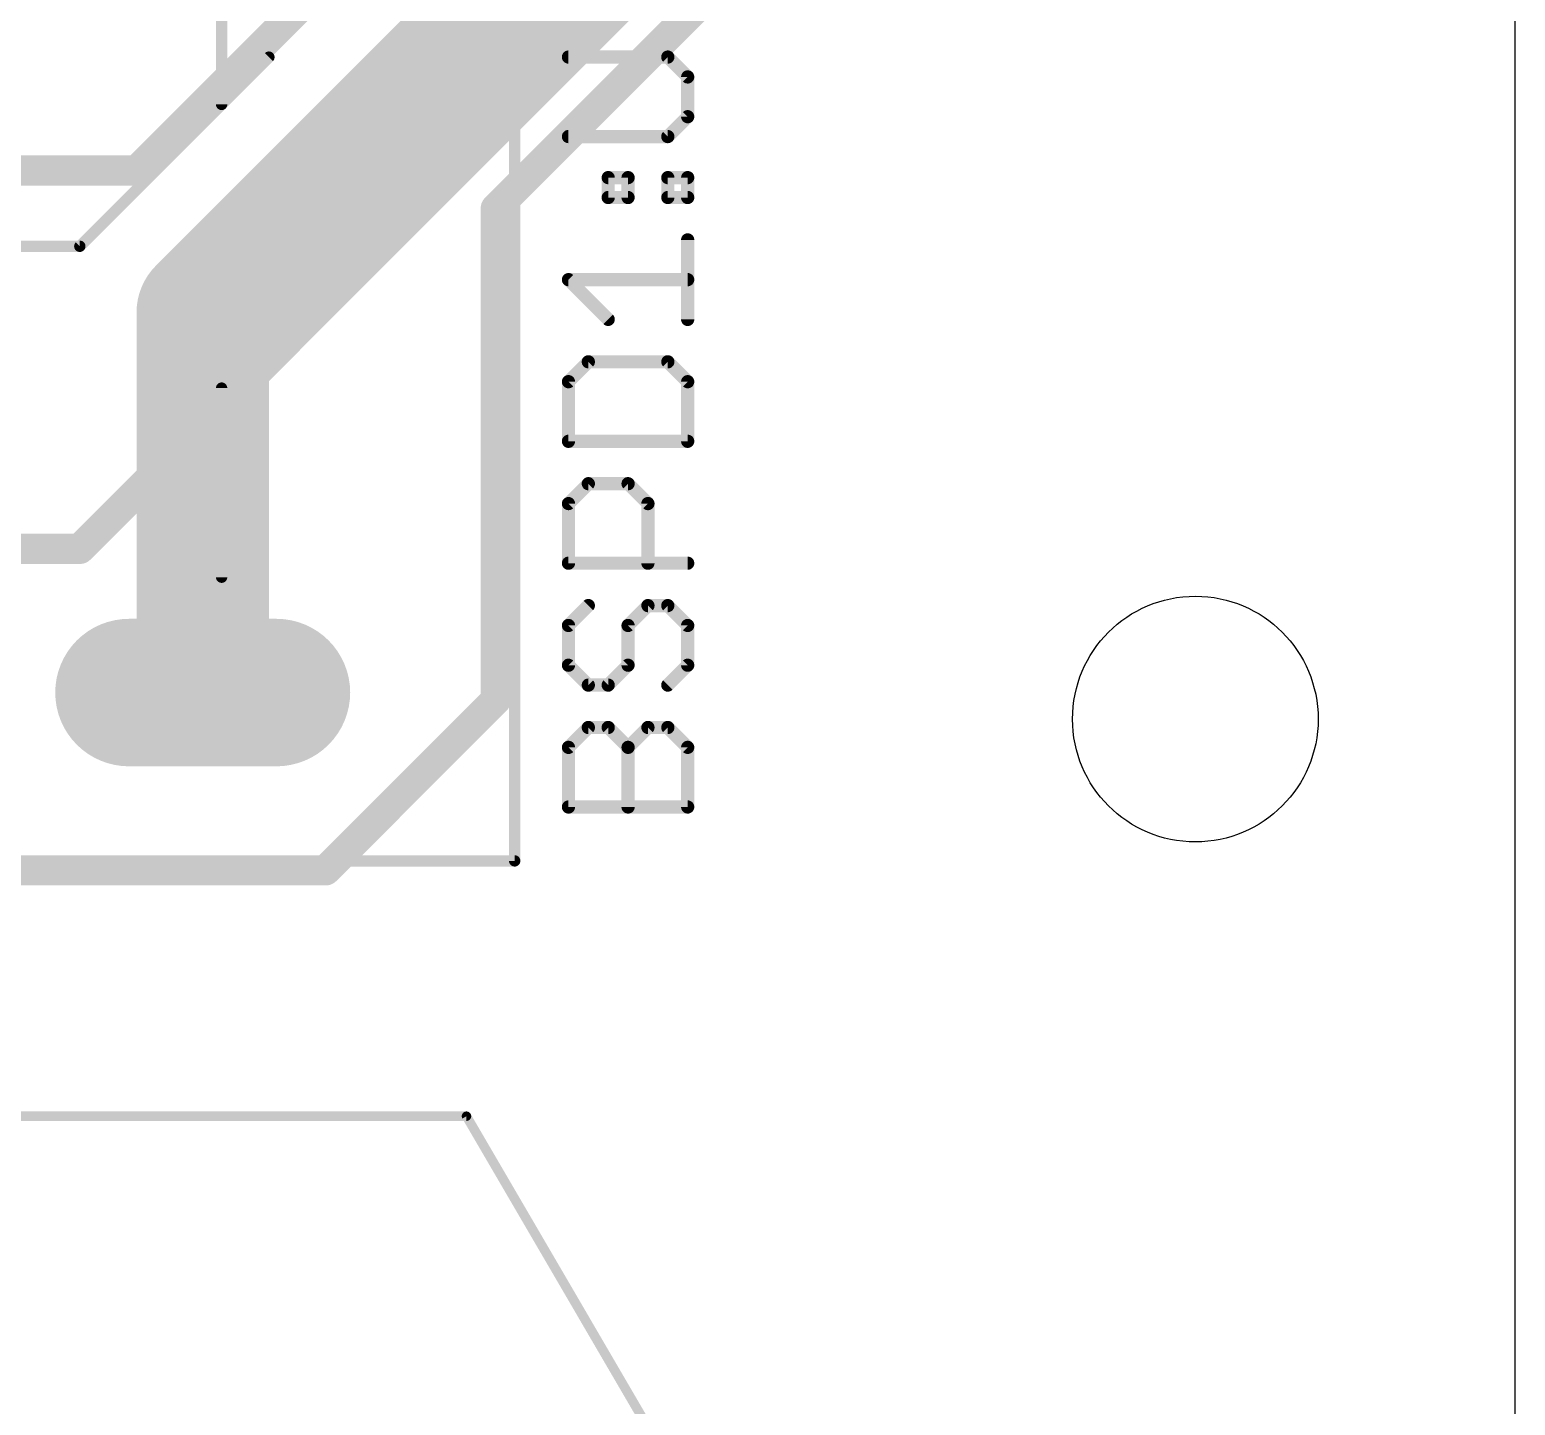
# Model space of a CAD drawing. Extents: x 0 to 107, y 0 to 139.
# Drawn here: x 87.21 to 107.17, y 30.15 to 48.63 of the extents above; entities that cross this region are included whole.
import ezdxf

# ---------------------------------------------------------------- set-up
doc = ezdxf.new("R2010")
doc.units = 0
for name, color, linetype in [('1', 14, 'CONTINUOUS'), ('16', 174, 'CONTINUOUS'), ('17', 94, 'CONTINUOUS'), ('20', 178, 'CONTINUOUS'), ('21', 250, 'CONTINUOUS'), ('22', 250, 'CONTINUOUS'), ('25', 250, 'CONTINUOUS')]:
    doc.layers.add(name, color=color, linetype=linetype)

# ---------------------------------------------------------------- blocks, each defined once
blk = doc.blocks.new('LONGP100')
at = {"const_width": 1}
blk.add_lwpolyline([(-0.5, 0), (0.5, 0)], dxfattribs=at)
at = {"const_width": 0.5}
for points in [[(-0.5, 0.25, 1), (-0.5, -0.25)], [(0.5, -0.25, 1), (0.5, 0.25)]]:
    blk.add_lwpolyline(points, format="xyb", dxfattribs=at)

msp = doc.modelspace()

# ---------------------------------------------------------------- linework, layer by layer
at = {"layer": '1', "const_width": 0.4064}
for points in [[(87.884, 41.656), (104.14, 57.912)], [(87.884, 41.656), (83.82, 41.656)]]:
    msp.add_lwpolyline(points, dxfattribs=at)
at = {"layer": '1', "const_width": 0.2032}
for points in [[(87.8122, 41.7278, 1), (87.9558, 41.5842)], [(87.884, 41.5544, 1), (87.884, 41.7576)]]:
    msp.add_lwpolyline(points, format="xyb", dxfattribs=at)
at = {"layer": '16'}
for points, const_width in [([(103.632, 58.928), (89.535, 44.831)], 1.778), ([(93.472, 46.228), (105.41, 58.166)], 0.4064), ([(88.646, 46.736), (97.536, 55.626)], 0.4064), ([(84.582, 46.736), (88.646, 46.736)], 0.4064), ([(93.472, 46.228), (93.472, 39.624)], 0.4064), ([(89.535, 44.831), (89.535, 39.7256)], 1.778), ([(93.472, 39.624), (91.186, 37.338)], 0.4064), ([(91.186, 37.338), (83.566, 37.338)], 0.4064)]:
    msp.add_lwpolyline(points, dxfattribs=dict(at, const_width=const_width))
for points, const_width in [([(88.5742, 46.8078, 1), (88.7178, 46.6642)], 0.2032), ([(88.646, 46.6344, 1), (88.646, 46.8376)], 0.2032), ([(93.5736, 46.228, 1), (93.3704, 46.228)], 0.2032), ([(93.4002, 46.2998, 1), (93.5438, 46.1562)], 0.2032), ([(89.9795, 44.831, 1), (89.0905, 44.831)], 0.889), ([(89.2207, 45.1453, 1), (89.8493, 44.5167)], 0.889), ([(89.0905, 39.7256, 1), (89.9795, 39.7256)], 0.889), ([(93.3704, 39.624, 1), (93.5736, 39.624)], 0.2032), ([(93.5438, 39.5522, 1), (93.4002, 39.6958)], 0.2032), ([(91.186, 37.2364, 1), (91.186, 37.4396)], 0.2032), ([(91.1142, 37.4098, 1), (91.2578, 37.2662)], 0.2032)]:
    msp.add_lwpolyline(points, format="xyb", dxfattribs=dict(at, const_width=const_width))
at = {"layer": '20'}
msp.add_line((107.168, 0), (107.168, 139.37), dxfattribs=at)
msp.add_circle((102.87, 39.37), 1.65, dxfattribs=at)
at = {"layer": '21', "const_width": 0.1524}
for points in [[(93.726, 53.975), (93.726, 37.465)], [(89.789, 47.625), (89.789, 50.165)], [(90.424, 48.26), (87.884, 45.72)], [(85.344, 45.72), (87.884, 45.72)], [(89.789, 43.815), (89.789, 41.275)], [(73.152, 37.465), (93.726, 37.465)]]:
    msp.add_lwpolyline(points, dxfattribs=at)
at = {"layer": '21', "const_width": 0.0762}
for points in [[(90.4509, 48.2331, 1), (90.3971, 48.2869)], [(89.7509, 47.625, 1), (89.8271, 47.625)], [(87.8571, 45.7469, 1), (87.9109, 45.6931)], [(87.884, 45.6819, 1), (87.884, 45.7581)], [(89.8271, 43.815, 1), (89.7509, 43.815)], [(89.7509, 41.275, 1), (89.8271, 41.275)], [(93.726, 37.4269, 1), (93.726, 37.5031)], [(93.6879, 37.465, 1), (93.7641, 37.465)]]:
    msp.add_lwpolyline(points, format="xyb", dxfattribs=at)
at = {"layer": '22', "const_width": 0.127}
for points in [[(93.0783, 34.036), (46.1137, 34.036)], [(93.0783, 34.036), (101.9683, 18.796)]]:
    msp.add_lwpolyline(points, dxfattribs=at)
at = {"layer": '22', "const_width": 0.0635}
for points in [[(93.1057, 34.052, 1), (93.0509, 34.02)], [(93.0783, 34.0042, 1), (93.0783, 34.0678)]]:
    msp.add_lwpolyline(points, format="xyb", dxfattribs=at)
at = {"layer": '25', "const_width": 0.1778}
for points in [[(95.7832, 48.261), (94.4485, 48.261)], [(96.0501, 47.994), (95.7832, 48.261)], [(96.0501, 47.4602), (96.0501, 47.994)], [(95.7832, 47.1933), (96.0501, 47.4602)], [(94.4485, 47.1933), (95.7832, 47.1933)], [(94.9824, 46.3747), (94.9824, 46.6416)], [(94.9824, 46.6416), (95.2493, 46.6416)], [(95.2493, 46.6416), (95.2493, 46.3747)], [(95.7832, 46.3747), (95.7832, 46.6416)], [(95.7832, 46.6416), (96.0501, 46.6416)], [(96.0501, 46.6416), (96.0501, 46.3747)], [(95.2493, 46.3747), (94.9824, 46.3747)], [(96.0501, 46.3747), (95.7832, 46.3747)], [(96.0501, 44.7375), (96.0501, 45.8052)], [(94.9824, 44.7375), (94.4485, 45.2714)], [(94.4485, 45.2714), (96.0501, 45.2714)], [(94.7155, 44.1681), (94.4485, 43.9012)], [(95.7832, 44.1681), (94.7155, 44.1681)], [(96.0501, 43.9012), (95.7832, 44.1681)], [(94.4485, 43.9012), (94.4485, 43.1004)], [(96.0501, 43.1004), (96.0501, 43.9012)], [(94.4485, 43.1004), (96.0501, 43.1004)], [(94.4485, 42.264), (94.7155, 42.5309)], [(94.7155, 42.5309), (95.2493, 42.5309)], [(95.2493, 42.5309), (95.5162, 42.264)], [(94.4485, 41.4632), (94.4485, 42.264)], [(95.5162, 42.264), (95.5162, 41.4632)], [(96.0501, 41.4632), (94.4485, 41.4632)], [(94.7155, 40.8938), (94.4485, 40.6268)], [(95.2493, 40.6268), (95.5162, 40.8938)], [(95.5162, 40.8938), (95.7832, 40.8938)], [(95.7832, 40.8938), (96.0501, 40.6268)], [(94.4485, 40.6268), (94.4485, 40.093)], [(95.2493, 40.093), (95.2493, 40.6268)], [(96.0501, 40.6268), (96.0501, 40.093)], [(94.4485, 40.093), (94.7155, 39.8261)], [(94.9824, 39.8261), (95.2493, 40.093)], [(96.0501, 40.093), (95.7832, 39.8261)], [(94.7155, 39.8261), (94.9824, 39.8261)], [(94.4485, 38.9897), (94.7155, 39.2566)], [(94.7155, 39.2566), (94.9824, 39.2566)], [(94.9824, 39.2566), (95.2493, 38.9897)], [(95.2493, 38.9897), (95.5162, 39.2566)], [(95.5162, 39.2566), (95.7832, 39.2566)], [(95.7832, 39.2566), (96.0501, 38.9897)], [(94.4485, 38.1889), (94.4485, 38.9897)], [(95.2493, 38.1889), (95.2493, 38.9897)], [(96.0501, 38.9897), (96.0501, 38.1889)], [(96.0501, 38.1889), (94.4485, 38.1889)]]:
    msp.add_lwpolyline(points, dxfattribs=at)
at = {"layer": '25', "const_width": 0.0889}
for points in [[(94.4485, 48.3054, 1), (94.4485, 48.2165)], [(95.8146, 48.2924, 1), (95.7517, 48.2295)], [(95.7832, 48.2165, 1), (95.7832, 48.3054)], [(96.0945, 47.994, 1), (96.0057, 47.994)], [(96.0187, 47.9626, 1), (96.0815, 48.0255)], [(96.0057, 47.4602, 1), (96.0945, 47.4602)], [(96.0815, 47.4288, 1), (96.0187, 47.4916)], [(94.4485, 47.2377, 1), (94.4485, 47.1488)], [(95.7517, 47.2247, 1), (95.8146, 47.1618)], [(95.7832, 47.1488, 1), (95.7832, 47.2377)], [(95.0268, 46.6416, 1), (94.9379, 46.6416)], [(94.9824, 46.6861, 1), (94.9824, 46.5972)], [(95.2938, 46.6416, 1), (95.2049, 46.6416)], [(95.2493, 46.5972, 1), (95.2493, 46.6861)], [(95.8276, 46.6416, 1), (95.7387, 46.6416)], [(95.7832, 46.6861, 1), (95.7832, 46.5972)], [(96.0945, 46.6416, 1), (96.0057, 46.6416)], [(96.0501, 46.5972, 1), (96.0501, 46.6861)], [(94.9824, 46.4191, 1), (94.9824, 46.3302)], [(94.9379, 46.3747, 1), (95.0268, 46.3747)], [(95.2049, 46.3747, 1), (95.2938, 46.3747)], [(95.2493, 46.3302, 1), (95.2493, 46.4191)], [(95.7387, 46.3747, 1), (95.8276, 46.3747)], [(95.7832, 46.4191, 1), (95.7832, 46.3302)], [(96.0057, 46.3747, 1), (96.0945, 46.3747)], [(96.0501, 46.3302, 1), (96.0501, 46.4191)], [(96.0945, 45.8052, 1), (96.0057, 45.8052)], [(94.4485, 45.3158, 1), (94.4485, 45.2269)], [(94.48, 45.3028, 1), (94.4171, 45.24)], [(96.0501, 45.2269, 1), (96.0501, 45.3158)], [(94.951, 44.7061, 1), (95.0138, 44.769)], [(96.0057, 44.7375, 1), (96.0945, 44.7375)], [(94.7155, 44.2125, 1), (94.7155, 44.1236)], [(94.7469, 44.1367, 1), (94.684, 44.1995)], [(95.8146, 44.1995, 1), (95.7517, 44.1367)], [(95.7832, 44.1236, 1), (95.7832, 44.2125)], [(94.4171, 43.9326, 1), (94.48, 43.8697)], [(94.493, 43.9012, 1), (94.4041, 43.9012)], [(96.0945, 43.9012, 1), (96.0057, 43.9012)], [(96.0187, 43.8697, 1), (96.0815, 43.9326)], [(94.4485, 43.1448, 1), (94.4485, 43.0559)], [(94.4041, 43.1004, 1), (94.493, 43.1004)], [(96.0057, 43.1004, 1), (96.0945, 43.1004)], [(96.0501, 43.0559, 1), (96.0501, 43.1448)], [(94.7155, 42.5754, 1), (94.7155, 42.4865)], [(94.7469, 42.4995, 1), (94.684, 42.5624)], [(95.2807, 42.5624, 1), (95.2179, 42.4995)], [(95.2493, 42.4865, 1), (95.2493, 42.5754)], [(94.493, 42.264, 1), (94.4041, 42.264)], [(94.4171, 42.2954, 1), (94.48, 42.2326)], [(95.5607, 42.264, 1), (95.4718, 42.264)], [(95.4848, 42.2326, 1), (95.5477, 42.2954)], [(94.4485, 41.5077, 1), (94.4485, 41.4188)], [(96.0501, 41.4188, 1), (96.0501, 41.5077)], [(94.4041, 41.4632, 1), (94.493, 41.4632)], [(95.4718, 41.4632, 1), (95.5607, 41.4632)], [(94.7469, 40.8623, 1), (94.684, 40.9252)], [(95.5162, 40.9382, 1), (95.5162, 40.8493)], [(95.5477, 40.8623, 1), (95.4848, 40.9252)], [(95.8146, 40.9252, 1), (95.7517, 40.8623)], [(95.7832, 40.8493, 1), (95.7832, 40.9382)], [(94.493, 40.6268, 1), (94.4041, 40.6268)], [(95.2938, 40.6268, 1), (95.2049, 40.6268)], [(96.0945, 40.6268, 1), (96.0057, 40.6268)], [(94.4171, 40.6583, 1), (94.48, 40.5954)], [(95.2179, 40.6583, 1), (95.2807, 40.5954)], [(96.0187, 40.5954, 1), (96.0815, 40.6583)], [(94.48, 40.1244, 1), (94.4171, 40.0616)], [(94.4041, 40.093, 1), (94.493, 40.093)], [(95.2049, 40.093, 1), (95.2938, 40.093)], [(95.2807, 40.0616, 1), (95.2179, 40.1244)], [(96.0057, 40.093, 1), (96.0945, 40.093)], [(96.0815, 40.0616, 1), (96.0187, 40.1244)], [(94.7155, 39.8705, 1), (94.7155, 39.7816)], [(94.9824, 39.7816, 1), (94.9824, 39.8705)], [(94.684, 39.7946, 1), (94.7469, 39.8575)], [(94.951, 39.8575, 1), (95.0138, 39.7946)], [(95.7517, 39.8575, 1), (95.8146, 39.7946)], [(94.7155, 39.3011, 1), (94.7155, 39.2122)], [(94.7469, 39.2252, 1), (94.684, 39.288)], [(95.0138, 39.288, 1), (94.951, 39.2252)], [(94.9824, 39.2122, 1), (94.9824, 39.3011)], [(95.5162, 39.3011, 1), (95.5162, 39.2122)], [(95.5477, 39.2252, 1), (95.4848, 39.288)], [(95.8146, 39.288, 1), (95.7517, 39.2252)], [(95.7832, 39.2122, 1), (95.7832, 39.3011)], [(94.493, 38.9897, 1), (94.4041, 38.9897)], [(94.4171, 39.0211, 1), (94.48, 38.9583)], [(95.2938, 38.9897, 1), (95.2049, 38.9897)], [(95.2179, 39.0211, 1), (95.2807, 38.9583)], [(95.2179, 38.9583, 1), (95.2807, 39.0211)], [(96.0945, 38.9897, 1), (96.0057, 38.9897)], [(96.0187, 38.9583, 1), (96.0815, 39.0211)], [(94.4485, 38.2334, 1), (94.4485, 38.1445)], [(94.4041, 38.1889, 1), (94.493, 38.1889)], [(95.2049, 38.1889, 1), (95.2938, 38.1889)], [(96.0057, 38.1889, 1), (96.0945, 38.1889)], [(96.0501, 38.1445, 1), (96.0501, 38.2334)]]:
    msp.add_lwpolyline(points, format="xyb", dxfattribs=at)

# ---------------------------------------------------------------- block references
at = {"layer": '17', "xscale": 1.9812, "yscale": 1.9812}
msp.add_blockref('LONGP100', (89.535, 39.7256), dxfattribs=at)
msp.add_blockref('LONGP100', (89.535, 39.7256), dxfattribs=at)

doc.saveas('drawing.dxf')
